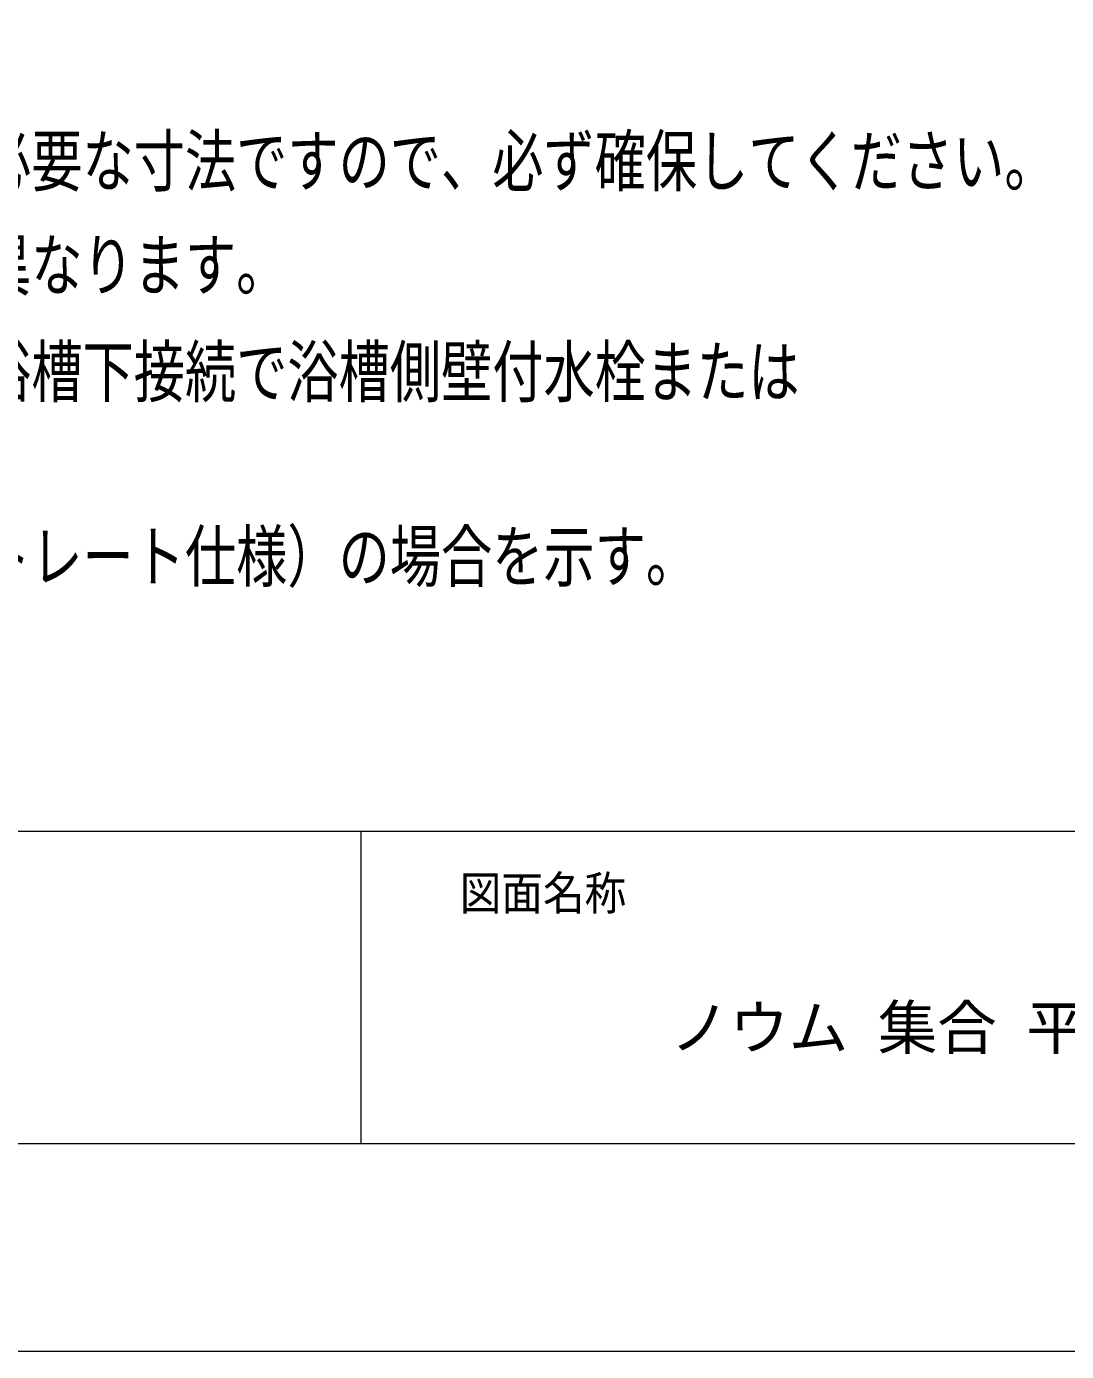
# Model space of a CAD drawing. Units: millimetres on the paper. Extents: x -305 to 305, y -152 to 152.
# Drawn here: x -217.1 to -167.1, y -148.5 to -84.8 of the extents above; entities that cross this region are included whole.
import ezdxf
from ezdxf.enums import TextEntityAlignment as Align

# ---------------------------------------------------------------- set-up
doc = ezdxf.new("R2010")
doc.units = ezdxf.units.MM
for name, color, linetype, lineweight in [('0-0_0', 7, 'Continuous', 9), ('0-2_1図面枠', 7, 'Continuous', 9), ('0-3_図面枠', 3, 'Continuous', 9), ('0-4_DEFPOINTS', 7, 'Continuous', 9)]:
    doc.layers.add(name, color=color, linetype=linetype, lineweight=lineweight)
doc.styles.add('ＭＳ ゴシック', font='')
doc.styles.get('ＭＳ ゴシック').set_extended_font_data('MS Gothic')

msp = doc.modelspace()

# ---------------------------------------------------------------- linework, layer by layer
at = {"layer": '0-0_0'}
msp.add_line((-201.017, -123.498), (-201.017, -138.498), dxfattribs=at)
msp.add_line((-201.017, -123.498), (-201.017, -138.498), dxfattribs=at)
at = {"layer": '0-3_図面枠'}
msp.add_line((-291.017, -123.498), (108.983, -123.498), dxfattribs=at)
msp.add_lwpolyline([(-291.017, -138.498), (108.983, -138.498), (108.983, 138.502), (-291.017, 138.502)], close=True, dxfattribs=at)
at = {"layer": '0-4_DEFPOINTS'}
msp.add_line((118.983, -148.498), (-301.017, -148.498), dxfattribs=at)

# ---------------------------------------------------------------- texts
at = {"layer": '0-0_0', "color": 4, "style": 'ＭＳ ゴシック', "width": 0.75}
for s, p in [('●据付必要寸法はバスルーム据付に最低限必要な寸法ですので、必ず確保してください。', (-266.057, -93.206)), ('●取り付ける器具により、据付必要寸法は異なります。', (-266.057, -98.206)), ('●（\u3000）寸法は壁接続を選択した場合と、浴槽下接続で浴槽側壁付水栓または', (-266.057, -103.333)), ('●「\u3000」寸法は壁接続で水栓固定金具（ストレート仕様）の場合を示す。', (-266.057, -112.206))]:
    msp.add_text(s, height=2.405, dxfattribs=at).set_placement(p, align=Align.BOTTOM_LEFT)
at = {"layer": '0-2_1図面枠', "style": 'ＭＳ ゴシック', "width": 0.9}
msp.add_text('図面名称', height=1.628, dxfattribs=at).set_placement((-196.268, -127.769), align=Align.BOTTOM_LEFT)
at = {"layer": '0-2_1図面枠', "style": 'ＭＳ ゴシック'}
msp.add_text('ノウム 集合 平面図 1317 ドア位置移動 AL/BL', height=2.092, dxfattribs=at).set_placement((-186.165, -134.603), align=Align.BOTTOM_LEFT)

doc.saveas('drawing.dxf')
